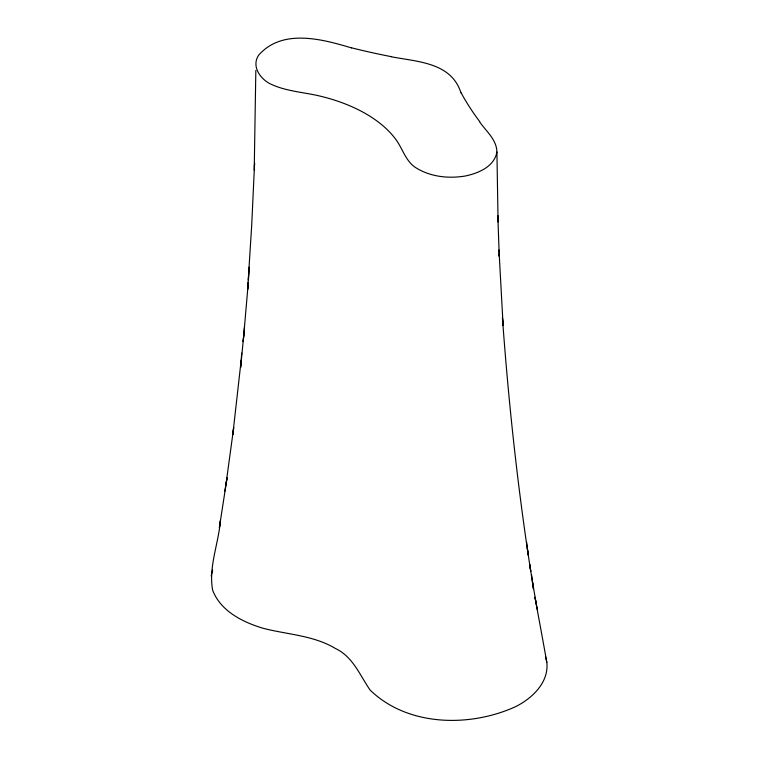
<?xml version="1.0" encoding="UTF-8"?>
<svg xmlns="http://www.w3.org/2000/svg" width="758" height="758" viewBox="0 0 758 758"><rect width="100%" height="100%" fill="white"/><g stroke="black" fill="none" stroke-linecap="round" stroke-linejoin="round"><path stroke-width="1.14" d="M224.804 491.222L227.068 477.805L219.365 527.653L220.426 520.651C218.522 543.78 208.422 566.965 212.619 590.122C220.616 611.251 242.797 622.166 263.159 628.297C287.301 634.56 313.376 635.299 335.301 648.412C352.925 656.627 359.766 675.132 370.094 690.036C407.643 726.6 469.714 727.49 515.449 706.74C532.059 698.44 548.991 682.636 546.84 662.407C542.965 640.652 538.919 618.926 534.949 597.19L537.507 610.237M255.834 70.428L254.224 170.133M254.404 166.722L254.584 163.311L251.703 225.268L247.639 289.49L248.302 282.469L243.204 341.564L244.474 326.963M241.679 353.095L240.674 367.384L243.82 334.354M241.129 360.656L232.81 434.618L233.691 427.683L225.912 484.75M211.179 576.014L212.619 569.997M479.501 121.659C486.03 131.21 496.717 139.557 496.916 152.026C494.225 166.826 478.203 173.345 465.052 176.046C448.082 178.822 429.748 176.785 415.109 167.253C405.255 160.412 402.498 148.142 395.515 139.008A140.865 81.277 0 0 0 323.05 96.844C305.948 92.305 287.737 91.851 271.459 84.422C260.676 79.656 250.993 66.486 258.696 55.116C282.298 28.359 321.951 39.037 351.541 47.925M391.119 56.717C417.355 61.872 451.285 62.251 460.987 92.893M545.438 656.447L546.84 662.407M531.604 575.076L533.424 588.805L529.747 564.473L530.752 571.371C517.676 487.422 508.609 402.886 502.459 318.152L503.113 325.58L498.972 249.969M536.304 604.173L532.476 581.708M526.583 542.141L528.184 555.064L527.341 548.072M499.162 254.271L499.257 256.412L497.826 215.698L498.072 222.009L496.916 152.026M391.175 56.632A500.1 288.533 0 0 1 351.608 47.839M479.71 121.602A499.901 288.684 0 0 1 461.148 92.864M248.785 271.156L248.425 280.072L248.994 267.195L248.785 271.156"/></g></svg>
